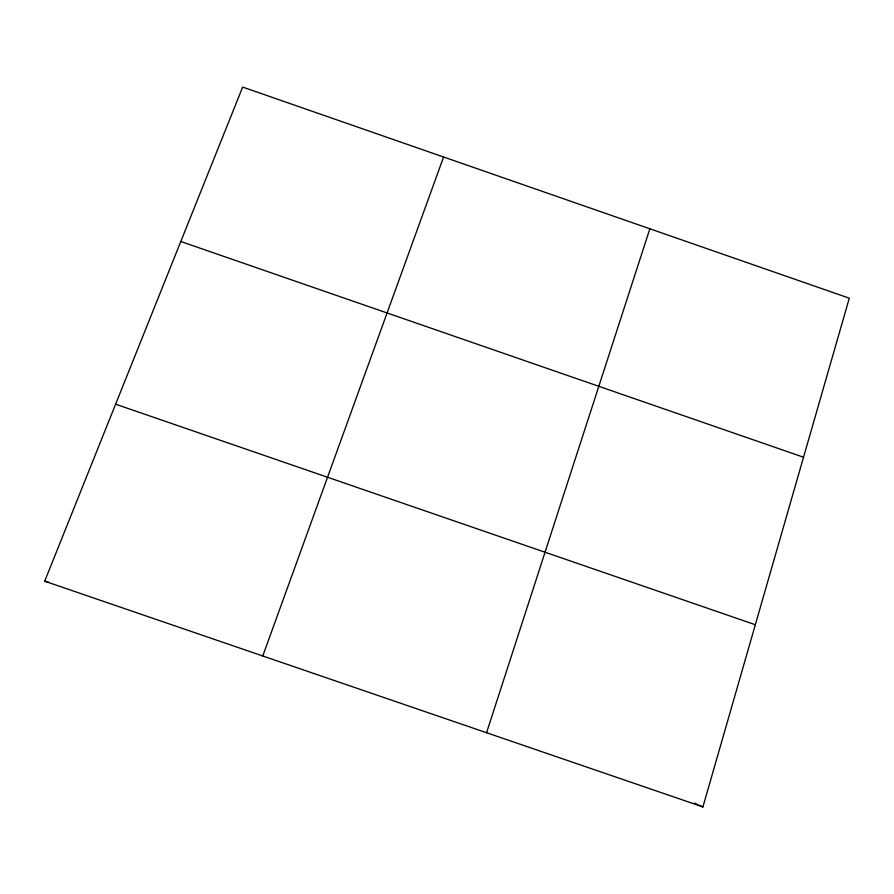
<?xml version="1.0" encoding="UTF-8"?>
<svg xmlns="http://www.w3.org/2000/svg" width="894" height="894" viewBox="0 0 894 894"><rect width="100%" height="100%" fill="white"/><g stroke="black" fill="none" stroke-linecap="round" stroke-linejoin="round"><path stroke-width="1.34" d="M702.907 806.913L849.3 298.194L242.665 87.087L44.7 581.201L702.907 806.913L699.086 805.215M486.559 732.722L649.849 228.786M262.769 655.984L443.592 157.009M44.7 581.201L48.488 582.106M115.617 404.189L755.329 624.727M180.8 241.503L803.538 457.225M694.28 803.069L697.812 804.645"/></g></svg>
